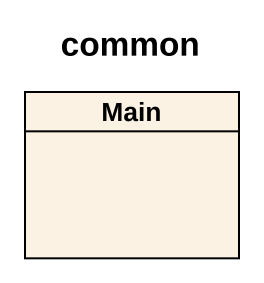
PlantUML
@startuml
title common
hide circle
hide empty members
class Main
@enduml
